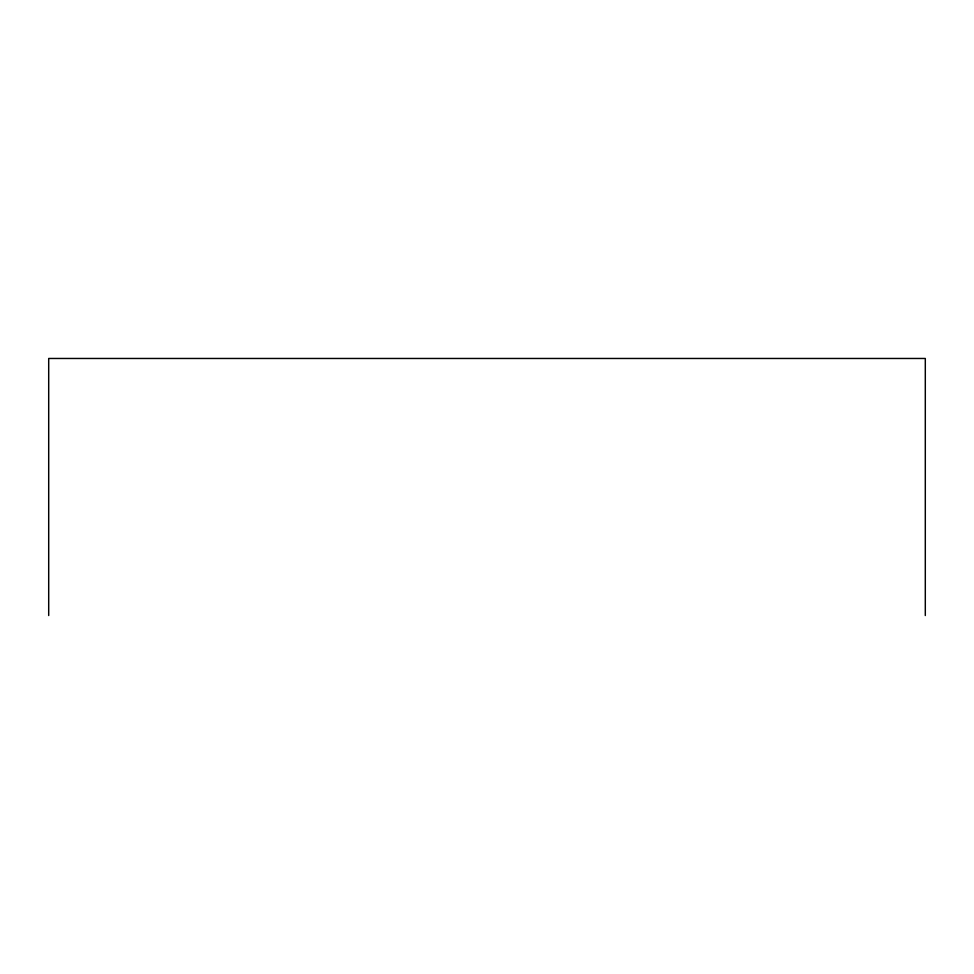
<?xml version="1.0" encoding="UTF-8"?>
<svg xmlns="http://www.w3.org/2000/svg" width="974" height="974" viewBox="0 0 974 974"><rect width="100%" height="100%" fill="white"/><g stroke="black" fill="none" stroke-linecap="round" stroke-linejoin="round"><path stroke-width="1.46" d="M925.3 615.531L925.3 358.469L48.7 358.469L48.7 615.531"/></g></svg>
